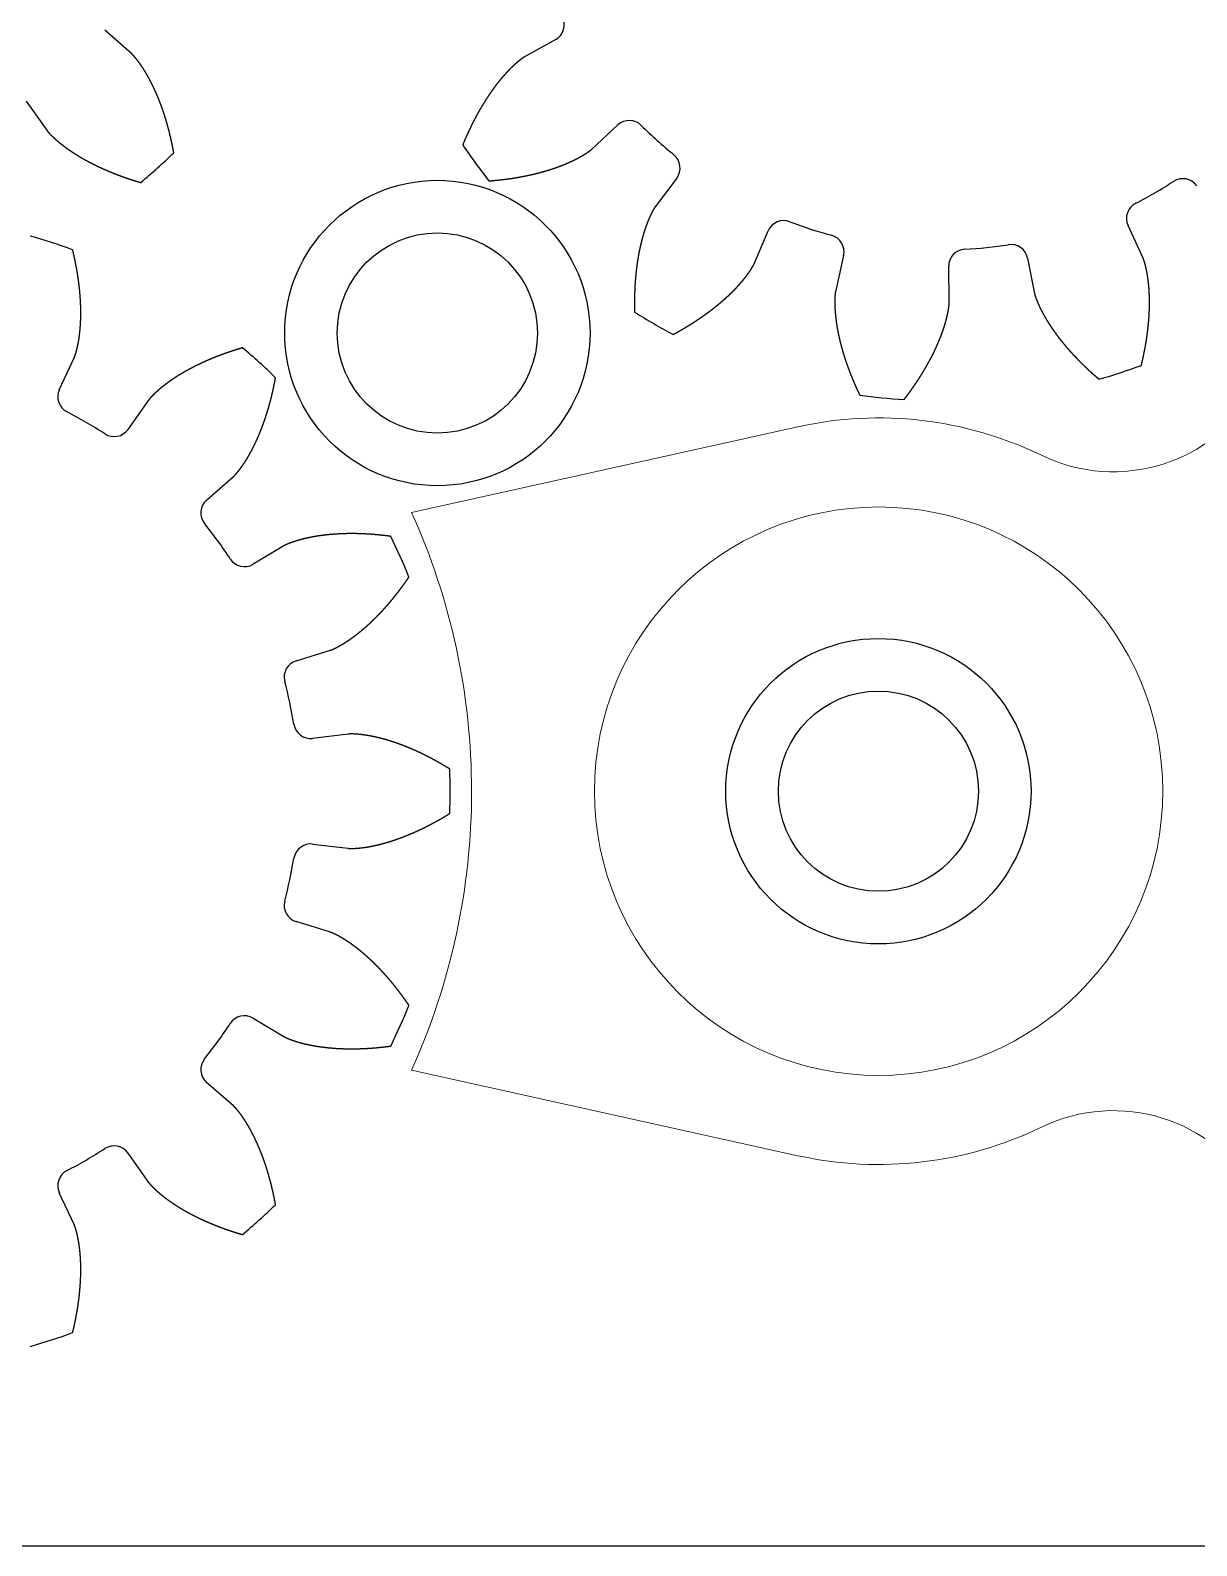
# Model space of a CAD drawing. Header units: inches. Extents: x 0 to 775, y -63 to 305.
# Drawn here: x 26.27 to 60.65, y 0 to 44.65 of the extents above; entities that cross this region are included whole.
import ezdxf

# ---------------------------------------------------------------- set-up
doc = ezdxf.new("R2010")
doc.units = ezdxf.units.IN
doc.header["$MEASUREMENT"] = 0

msp = doc.modelspace()

# ---------------------------------------------------------------- linework, layer by layer
at = {"color": 1}
for p, q in [((29.26, 43.957), (28.465, 44.653)), ((41.757, 44.382), (40.835, 43.867)), ((26.151, 42.569), (26.76, 41.706)), ((42.813, 41.145), (43.588, 41.863)), ((45.325, 40.299), (44.692, 39.453)), ((59.07, 37.942), (58.627, 38.9)), ((47.605, 37.771), (48.021, 38.742)), ((50.244, 38.019), (50.01, 36.989)), ((53.356, 36.638), (53.341, 37.694)), ((55.666, 37.938), (55.871, 36.902)), ((27.127, 34.063), (27.57, 35.022)), ((29.76, 33.757), (29.151, 32.894)), ((31.465, 30.811), (32.26, 31.506)), ((33.747, 29.46), (32.839, 28.919)), ((34.106, 26.075), (35.115, 26.387)), ((35.641, 23.914), (34.592, 23.789)), ((34.592, 20.675), (35.641, 20.549)), ((35.115, 18.076), (34.106, 18.388)), ((32.839, 15.544), (33.747, 15.003)), ((32.26, 12.957), (31.465, 13.653)), ((29.151, 11.569), (29.76, 10.706)), ((27.57, 9.442), (27.127, 10.4))]:
    msp.add_line(p, q, dxfattribs=at)
at = {"linetype": 'Continuous'}
msp.add_lwpolyline([(0, 0), (610, 0), (610, 305), (0, 305)], close=True, dxfattribs=at)
at = {"color": 1, "lineweight": 0}
msp.add_lwpolyline([(65.027, 22.232, -0.414214), (83.277, 40.482), (83.277, 42.732), (70.797, 42.732, 0.127339), (62.418, 34.101, -0.394984), (56.074, 32.131, 0.168875), (48.899, 32.971), (37.511, 30.449, -0.106253), (39.278, 22.232, -0.106253), (37.511, 14.014), (48.899, 11.492, 0.168875), (56.074, 12.333, -0.394984), (62.418, 10.362, 0.127339), (70.797, 1.732), (83.277, 1.732), (83.277, 3.982, -0.414211)], format="xyb", close=True, dxfattribs=at)
at = {"color": 1}
for centre, radius in [((38.27, 35.732), 4.5), ((38.27, 35.732), 2.95), ((51.27, 22.232), 4.5), ((51.27, 22.232), 2.95)]:
    msp.add_circle(centre, radius, dxfattribs=at)
at = {"color": 1, "lineweight": 0}
msp.add_circle((51.277, 22.232), 8.375, dxfattribs=at)
at = {"color": 1}
for centre, radius, start, end in [((41.513, 44.818), 0.5, 299.1897, 26.9466), ((43.927, 41.496), 0.5, 45.0534, 132.8103), ((53.146, 50.732), 12.549, 225.0534, 230.9466), ((53.146, 50.732), 17, 213.7877, 218.2123), ((18.646, 53.232), 17, 309.7877, 314.2123), ((44.924, 40.598), 0.5, 323.1897, 50.9466), ((53.146, 50.732), 12.549, 297.0534, 302.9466), ((60.243, 39.781), 0.5, 35.1897, 122.9466), ((59.081, 39.11), 0.5, 117.0534, 204.8103), ((48.481, 38.545), 0.5, 69.0534, 156.8103), ((53.146, 50.732), 12.549, 249.0534, 254.9466), ((21.646, 22.232), 17, 69.7877, 74.2123), ((49.757, 38.13), 0.5, 347.1897, 74.9466), ((53.841, 37.701), 0.5, 93.0534, 180.8103), ((53.146, 50.732), 12.549, 273.0534, 278.9466), ((55.175, 37.841), 0.5, 11.1897, 98.9466), ((53.146, 50.732), 17, 237.7877, 242.2123), ((21.646, 22.232), 17, 45.7877, 50.2123), ((53.146, 50.732), 17, 285.7877, 290.2123), ((27.581, 33.853), 0.5, 155.1897, 242.9466), ((53.146, 50.732), 17, 261.7877, 266.2123), ((21.646, 22.232), 12.549, 57.0534, 62.9466), ((28.743, 33.182), 0.5, 237.0534, 324.8103), ((31.795, 30.434), 0.5, 131.1897, 218.9466), ((21.646, 22.232), 12.549, 33.0534, 38.9466), ((21.646, 22.232), 17, 21.7877, 26.2123), ((32.583, 29.349), 0.5, 213.0534, 300.8103), ((34.254, 25.597), 0.5, 107.1897, 194.9466), ((21.646, 22.232), 12.549, 9.0534, 14.9466), ((34.533, 24.285), 0.5, 189.0534, 276.8103), ((21.646, 22.232), 17, 357.7877, 2.2123), ((34.533, 20.178), 0.5, 83.1897, 170.9466), ((21.646, 22.232), 12.549, 345.0534, 350.9466), ((34.254, 18.866), 0.5, 165.0534, 252.8103), ((21.646, 22.232), 17, 333.7877, 338.2123), ((21.646, 22.232), 12.549, 321.0534, 326.9466), ((32.583, 15.114), 0.5, 59.1897, 146.9466), ((31.795, 14.029), 0.5, 141.0534, 228.8103), ((21.646, 22.232), 12.549, 297.0534, 302.9466), ((28.743, 11.281), 0.5, 35.1897, 122.9466), ((27.581, 10.61), 0.5, 117.0534, 204.8103), ((21.646, 22.232), 17, 309.7877, 314.2123), ((21.646, 22.232), 17, 285.7877, 290.2123)]:
    msp.add_arc(centre, radius, start, end, dxfattribs=at)
for points in [[(30.5, 41.047), (30.499, 41.056), (30.495, 41.075), (30.49, 41.104), (30.483, 41.142), (30.473, 41.19), (30.464, 41.237), (30.454, 41.285), (30.444, 41.332), (30.434, 41.379), (30.424, 41.426), (30.413, 41.473), (30.402, 41.52), (30.391, 41.566), (30.38, 41.613), (30.368, 41.659), (30.357, 41.705), (30.344, 41.751), (30.332, 41.797), (30.32, 41.842), (30.307, 41.888), (30.294, 41.933), (30.281, 41.979), (30.267, 42.024), (30.253, 42.069), (30.239, 42.113), (30.225, 42.158), (30.211, 42.202), (30.196, 42.246), (30.181, 42.29), (30.166, 42.334), (30.15, 42.378), (30.135, 42.422), (30.119, 42.465), (30.102, 42.508), (30.086, 42.551), (30.069, 42.594), (30.052, 42.636), (30.035, 42.679), (30.017, 42.721), (29.999, 42.763), (29.981, 42.805), (29.963, 42.846), (29.944, 42.887), (29.925, 42.929), (29.906, 42.969), (29.887, 43.01), (29.867, 43.051), (29.847, 43.091), (29.827, 43.131), (29.806, 43.17), (29.785, 43.21), (29.764, 43.249), (29.742, 43.288), (29.721, 43.326), (29.698, 43.365), (29.676, 43.403), (29.653, 43.441), (29.63, 43.478), (29.607, 43.515), (29.583, 43.552), (29.559, 43.588), (29.534, 43.624), (29.509, 43.66), (29.483, 43.695), (29.457, 43.73), (29.431, 43.764), (29.404, 43.798), (29.378, 43.832), (29.35, 43.865), (29.322, 43.897), (29.298, 43.922), (29.28, 43.94), (29.267, 43.951), (29.26, 43.957)], [(40.835, 43.867), (40.828, 43.862), (40.813, 43.854), (40.791, 43.84), (40.763, 43.821), (40.728, 43.796), (40.695, 43.769), (40.661, 43.741), (40.628, 43.713), (40.596, 43.685), (40.563, 43.656), (40.531, 43.628), (40.498, 43.598), (40.467, 43.568), (40.435, 43.538), (40.405, 43.506), (40.374, 43.475), (40.344, 43.443), (40.314, 43.411), (40.284, 43.378), (40.254, 43.345), (40.225, 43.312), (40.195, 43.279), (40.166, 43.245), (40.138, 43.211), (40.109, 43.176), (40.081, 43.141), (40.053, 43.106), (40.026, 43.071), (39.998, 43.035), (39.971, 42.999), (39.944, 42.963), (39.917, 42.926), (39.89, 42.889), (39.864, 42.852), (39.838, 42.815), (39.812, 42.777), (39.786, 42.739), (39.761, 42.701), (39.735, 42.663), (39.71, 42.624), (39.686, 42.585), (39.661, 42.546), (39.636, 42.507), (39.612, 42.468), (39.588, 42.428), (39.564, 42.388), (39.541, 42.348), (39.517, 42.307), (39.494, 42.267), (39.471, 42.226), (39.448, 42.185), (39.426, 42.143), (39.404, 42.102), (39.381, 42.06), (39.359, 42.018), (39.338, 41.976), (39.316, 41.934), (39.295, 41.892), (39.274, 41.849), (39.253, 41.806), (39.232, 41.763), (39.211, 41.72), (39.191, 41.676), (39.171, 41.633), (39.151, 41.589), (39.131, 41.545), (39.112, 41.501), (39.092, 41.457), (39.073, 41.412), (39.054, 41.368), (39.039, 41.332), (39.028, 41.305), (39.021, 41.287), (39.017, 41.278)], [(26.76, 41.706), (26.765, 41.699), (26.775, 41.685), (26.791, 41.665), (26.813, 41.638), (26.842, 41.607), (26.872, 41.576), (26.903, 41.546), (26.934, 41.516), (26.966, 41.487), (26.998, 41.457), (27.03, 41.428), (27.062, 41.399), (27.096, 41.371), (27.129, 41.343), (27.163, 41.315), (27.198, 41.288), (27.233, 41.261), (27.268, 41.235), (27.304, 41.208), (27.339, 41.182), (27.375, 41.157), (27.412, 41.131), (27.448, 41.106), (27.485, 41.081), (27.523, 41.056), (27.56, 41.032), (27.598, 41.008), (27.636, 40.984), (27.675, 40.96), (27.714, 40.937), (27.752, 40.914), (27.792, 40.891), (27.831, 40.868), (27.871, 40.846), (27.91, 40.824), (27.951, 40.802), (27.991, 40.781), (28.031, 40.759), (28.072, 40.738), (28.113, 40.717), (28.154, 40.696), (28.196, 40.676), (28.238, 40.656), (28.279, 40.636), (28.321, 40.616), (28.364, 40.597), (28.406, 40.577), (28.449, 40.558), (28.492, 40.54), (28.535, 40.521), (28.578, 40.503), (28.621, 40.484), (28.665, 40.467), (28.709, 40.449), (28.752, 40.431), (28.797, 40.414), (28.841, 40.397), (28.885, 40.38), (28.93, 40.364), (28.975, 40.347), (29.02, 40.331), (29.065, 40.315), (29.11, 40.3), (29.156, 40.284), (29.201, 40.269), (29.247, 40.254), (29.293, 40.239), (29.339, 40.225), (29.385, 40.21), (29.432, 40.196), (29.469, 40.185), (29.497, 40.177), (29.516, 40.171), (29.525, 40.168)], [(39.789, 40.216), (39.798, 40.217), (39.818, 40.218), (39.847, 40.22), (39.886, 40.223), (39.934, 40.228), (39.982, 40.232), (40.03, 40.237), (40.078, 40.242), (40.126, 40.247), (40.174, 40.252), (40.222, 40.258), (40.269, 40.264), (40.317, 40.27), (40.364, 40.276), (40.411, 40.283), (40.458, 40.29), (40.505, 40.297), (40.552, 40.305), (40.599, 40.312), (40.646, 40.32), (40.692, 40.329), (40.738, 40.337), (40.785, 40.346), (40.831, 40.355), (40.877, 40.364), (40.922, 40.373), (40.968, 40.383), (41.014, 40.393), (41.059, 40.403), (41.104, 40.414), (41.149, 40.425), (41.194, 40.436), (41.239, 40.447), (41.284, 40.459), (41.328, 40.471), (41.372, 40.483), (41.416, 40.496), (41.46, 40.508), (41.504, 40.521), (41.548, 40.535), (41.591, 40.548), (41.634, 40.562), (41.677, 40.576), (41.72, 40.591), (41.763, 40.606), (41.805, 40.621), (41.848, 40.636), (41.89, 40.652), (41.932, 40.668), (41.973, 40.684), (42.015, 40.701), (42.056, 40.718), (42.097, 40.735), (42.137, 40.753), (42.178, 40.771), (42.218, 40.79), (42.258, 40.808), (42.298, 40.827), (42.337, 40.847), (42.376, 40.866), (42.415, 40.887), (42.453, 40.908), (42.491, 40.929), (42.529, 40.951), (42.566, 40.973), (42.603, 40.996), (42.64, 41.018), (42.676, 41.041), (42.712, 41.065), (42.747, 41.09), (42.774, 41.111), (42.794, 41.128), (42.806, 41.139), (42.813, 41.145)], [(44.692, 39.453), (44.687, 39.446), (44.677, 39.432), (44.662, 39.411), (44.644, 39.382), (44.623, 39.344), (44.603, 39.306), (44.584, 39.268), (44.565, 39.229), (44.547, 39.19), (44.529, 39.15), (44.511, 39.111), (44.493, 39.071), (44.477, 39.03), (44.46, 38.99), (44.445, 38.949), (44.43, 38.907), (44.415, 38.866), (44.401, 38.824), (44.387, 38.782), (44.373, 38.74), (44.359, 38.698), (44.346, 38.656), (44.334, 38.613), (44.321, 38.57), (44.31, 38.527), (44.298, 38.484), (44.287, 38.44), (44.276, 38.396), (44.265, 38.353), (44.255, 38.309), (44.245, 38.264), (44.236, 38.22), (44.226, 38.176), (44.217, 38.131), (44.208, 38.086), (44.2, 38.041), (44.192, 37.996), (44.184, 37.951), (44.177, 37.906), (44.17, 37.86), (44.163, 37.815), (44.156, 37.769), (44.15, 37.723), (44.144, 37.677), (44.138, 37.631), (44.132, 37.585), (44.127, 37.539), (44.122, 37.492), (44.117, 37.446), (44.113, 37.399), (44.109, 37.352), (44.105, 37.305), (44.102, 37.259), (44.098, 37.211), (44.095, 37.164), (44.093, 37.117), (44.09, 37.07), (44.088, 37.022), (44.086, 36.975), (44.084, 36.927), (44.083, 36.879), (44.082, 36.831), (44.081, 36.783), (44.08, 36.735), (44.08, 36.687), (44.079, 36.639), (44.08, 36.591), (44.08, 36.542), (44.081, 36.494), (44.081, 36.446), (44.082, 36.407), (44.083, 36.377), (44.084, 36.358), (44.084, 36.348)], [(27.57, 35.022), (27.574, 35.029), (27.581, 35.045), (27.591, 35.069), (27.602, 35.101), (27.615, 35.142), (27.627, 35.183), (27.637, 35.225), (27.648, 35.267), (27.657, 35.309), (27.667, 35.352), (27.676, 35.394), (27.685, 35.437), (27.693, 35.48), (27.7, 35.523), (27.707, 35.566), (27.713, 35.61), (27.719, 35.653), (27.724, 35.697), (27.73, 35.741), (27.734, 35.785), (27.739, 35.829), (27.742, 35.873), (27.746, 35.918), (27.749, 35.962), (27.752, 36.007), (27.754, 36.052), (27.756, 36.097), (27.757, 36.141), (27.759, 36.187), (27.76, 36.232), (27.76, 36.277), (27.76, 36.322), (27.76, 36.368), (27.76, 36.413), (27.759, 36.459), (27.758, 36.504), (27.756, 36.55), (27.755, 36.596), (27.753, 36.642), (27.75, 36.688), (27.747, 36.734), (27.744, 36.78), (27.741, 36.826), (27.737, 36.872), (27.734, 36.919), (27.729, 36.965), (27.725, 37.011), (27.72, 37.058), (27.715, 37.104), (27.709, 37.151), (27.704, 37.197), (27.698, 37.244), (27.691, 37.291), (27.685, 37.337), (27.678, 37.384), (27.671, 37.431), (27.663, 37.478), (27.656, 37.525), (27.648, 37.572), (27.64, 37.619), (27.631, 37.666), (27.622, 37.713), (27.613, 37.76), (27.604, 37.807), (27.594, 37.854), (27.584, 37.901), (27.574, 37.948), (27.564, 37.996), (27.553, 38.043), (27.542, 38.09), (27.533, 38.128), (27.526, 38.156), (27.522, 38.175), (27.519, 38.185)], [(45.221, 35.692), (45.229, 35.697), (45.246, 35.706), (45.272, 35.72), (45.306, 35.738), (45.349, 35.762), (45.391, 35.786), (45.433, 35.809), (45.475, 35.833), (45.516, 35.858), (45.558, 35.882), (45.599, 35.907), (45.64, 35.931), (45.681, 35.956), (45.722, 35.981), (45.762, 36.007), (45.802, 36.032), (45.842, 36.058), (45.882, 36.084), (45.922, 36.11), (45.961, 36.136), (46, 36.162), (46.039, 36.189), (46.078, 36.216), (46.116, 36.243), (46.154, 36.27), (46.192, 36.297), (46.23, 36.325), (46.268, 36.352), (46.305, 36.38), (46.342, 36.408), (46.379, 36.436), (46.415, 36.465), (46.451, 36.493), (46.487, 36.522), (46.523, 36.551), (46.559, 36.58), (46.594, 36.61), (46.629, 36.639), (46.664, 36.669), (46.698, 36.699), (46.732, 36.729), (46.766, 36.759), (46.799, 36.79), (46.833, 36.82), (46.866, 36.851), (46.898, 36.882), (46.931, 36.914), (46.963, 36.945), (46.994, 36.977), (47.026, 37.009), (47.057, 37.041), (47.088, 37.073), (47.118, 37.105), (47.148, 37.138), (47.177, 37.171), (47.207, 37.204), (47.235, 37.238), (47.264, 37.271), (47.292, 37.305), (47.32, 37.339), (47.347, 37.373), (47.373, 37.408), (47.399, 37.443), (47.425, 37.478), (47.45, 37.513), (47.474, 37.549), (47.499, 37.585), (47.523, 37.621), (47.546, 37.657), (47.568, 37.694), (47.584, 37.724), (47.595, 37.747), (47.602, 37.763), (47.605, 37.771)], [(59.019, 34.779), (59.022, 34.788), (59.026, 34.807), (59.033, 34.835), (59.042, 34.873), (59.053, 34.92), (59.064, 34.968), (59.074, 35.015), (59.084, 35.062), (59.094, 35.109), (59.104, 35.156), (59.113, 35.203), (59.122, 35.25), (59.131, 35.297), (59.14, 35.344), (59.148, 35.391), (59.156, 35.438), (59.163, 35.485), (59.171, 35.532), (59.178, 35.579), (59.185, 35.626), (59.191, 35.673), (59.198, 35.719), (59.204, 35.766), (59.209, 35.812), (59.215, 35.859), (59.22, 35.906), (59.225, 35.952), (59.229, 35.998), (59.234, 36.045), (59.237, 36.091), (59.241, 36.137), (59.244, 36.183), (59.247, 36.229), (59.25, 36.275), (59.253, 36.321), (59.255, 36.367), (59.256, 36.413), (59.258, 36.459), (59.259, 36.505), (59.26, 36.55), (59.26, 36.596), (59.26, 36.641), (59.26, 36.686), (59.26, 36.732), (59.259, 36.777), (59.257, 36.822), (59.256, 36.867), (59.254, 36.912), (59.252, 36.956), (59.249, 37.001), (59.246, 37.046), (59.242, 37.09), (59.239, 37.134), (59.234, 37.178), (59.23, 37.222), (59.224, 37.266), (59.219, 37.31), (59.213, 37.354), (59.207, 37.397), (59.2, 37.44), (59.193, 37.484), (59.185, 37.526), (59.176, 37.569), (59.167, 37.612), (59.157, 37.654), (59.148, 37.696), (59.137, 37.738), (59.127, 37.78), (59.115, 37.821), (59.102, 37.862), (59.091, 37.894), (59.081, 37.918), (59.074, 37.934), (59.07, 37.942)], [(50.01, 36.989), (50.008, 36.981), (50.005, 36.964), (50, 36.939), (49.995, 36.905), (49.991, 36.862), (49.989, 36.819), (49.987, 36.776), (49.986, 36.733), (49.985, 36.69), (49.984, 36.646), (49.984, 36.603), (49.984, 36.559), (49.985, 36.516), (49.987, 36.472), (49.99, 36.428), (49.993, 36.385), (49.996, 36.341), (50, 36.297), (50.004, 36.253), (50.009, 36.209), (50.014, 36.165), (50.019, 36.12), (50.025, 36.076), (50.031, 36.032), (50.038, 35.988), (50.045, 35.944), (50.052, 35.899), (50.06, 35.855), (50.068, 35.811), (50.077, 35.766), (50.086, 35.722), (50.095, 35.678), (50.104, 35.633), (50.114, 35.589), (50.124, 35.544), (50.135, 35.5), (50.146, 35.456), (50.157, 35.411), (50.169, 35.367), (50.181, 35.322), (50.193, 35.278), (50.205, 35.233), (50.218, 35.189), (50.231, 35.144), (50.245, 35.1), (50.259, 35.055), (50.273, 35.011), (50.287, 34.967), (50.302, 34.922), (50.317, 34.878), (50.332, 34.833), (50.348, 34.789), (50.364, 34.745), (50.38, 34.7), (50.396, 34.656), (50.413, 34.612), (50.43, 34.567), (50.447, 34.523), (50.465, 34.479), (50.482, 34.435), (50.501, 34.39), (50.519, 34.346), (50.538, 34.302), (50.557, 34.258), (50.576, 34.214), (50.595, 34.17), (50.615, 34.126), (50.635, 34.082), (50.655, 34.038), (50.676, 33.994), (50.692, 33.959), (50.705, 33.932), (50.713, 33.915), (50.718, 33.906)], [(52.023, 33.769), (52.029, 33.776), (52.041, 33.792), (52.059, 33.815), (52.082, 33.846), (52.111, 33.885), (52.14, 33.923), (52.169, 33.962), (52.198, 34.001), (52.226, 34.04), (52.254, 34.08), (52.281, 34.119), (52.309, 34.158), (52.336, 34.197), (52.363, 34.237), (52.389, 34.277), (52.416, 34.316), (52.442, 34.356), (52.468, 34.396), (52.493, 34.436), (52.519, 34.475), (52.544, 34.516), (52.568, 34.556), (52.593, 34.596), (52.617, 34.636), (52.641, 34.676), (52.664, 34.717), (52.688, 34.757), (52.711, 34.798), (52.734, 34.838), (52.756, 34.879), (52.778, 34.92), (52.8, 34.961), (52.821, 35.001), (52.843, 35.042), (52.863, 35.083), (52.884, 35.125), (52.904, 35.166), (52.924, 35.207), (52.944, 35.248), (52.963, 35.289), (52.982, 35.331), (53.001, 35.372), (53.019, 35.414), (53.037, 35.455), (53.054, 35.497), (53.071, 35.539), (53.088, 35.58), (53.105, 35.622), (53.121, 35.664), (53.137, 35.706), (53.152, 35.748), (53.167, 35.79), (53.181, 35.832), (53.195, 35.874), (53.209, 35.916), (53.222, 35.958), (53.235, 36), (53.247, 36.042), (53.259, 36.085), (53.271, 36.127), (53.282, 36.169), (53.292, 36.212), (53.301, 36.254), (53.31, 36.297), (53.319, 36.339), (53.327, 36.382), (53.334, 36.424), (53.342, 36.467), (53.348, 36.509), (53.353, 36.552), (53.355, 36.586), (53.356, 36.612), (53.356, 36.629), (53.356, 36.638)], [(55.871, 36.902), (55.872, 36.894), (55.876, 36.877), (55.882, 36.852), (55.892, 36.819), (55.905, 36.778), (55.92, 36.738), (55.936, 36.698), (55.953, 36.658), (55.969, 36.618), (55.986, 36.578), (56.004, 36.538), (56.022, 36.499), (56.041, 36.459), (56.06, 36.42), (56.08, 36.381), (56.101, 36.342), (56.122, 36.304), (56.143, 36.265), (56.165, 36.227), (56.187, 36.188), (56.209, 36.15), (56.232, 36.112), (56.255, 36.074), (56.279, 36.036), (56.303, 35.998), (56.328, 35.961), (56.352, 35.923), (56.378, 35.886), (56.403, 35.849), (56.429, 35.812), (56.455, 35.775), (56.482, 35.738), (56.508, 35.701), (56.535, 35.665), (56.563, 35.628), (56.591, 35.592), (56.619, 35.556), (56.647, 35.52), (56.676, 35.484), (56.705, 35.448), (56.734, 35.413), (56.763, 35.377), (56.793, 35.342), (56.823, 35.307), (56.854, 35.271), (56.884, 35.236), (56.915, 35.202), (56.947, 35.167), (56.978, 35.132), (57.01, 35.098), (57.042, 35.063), (57.074, 35.029), (57.107, 34.995), (57.139, 34.961), (57.172, 34.927), (57.206, 34.894), (57.239, 34.86), (57.273, 34.827), (57.307, 34.793), (57.341, 34.76), (57.376, 34.727), (57.411, 34.694), (57.446, 34.662), (57.481, 34.629), (57.516, 34.596), (57.552, 34.564), (57.588, 34.532), (57.624, 34.5), (57.661, 34.468), (57.697, 34.436), (57.727, 34.411), (57.749, 34.392), (57.764, 34.379), (57.771, 34.373)], [(32.525, 35.295), (32.516, 35.292), (32.497, 35.287), (32.469, 35.278), (32.432, 35.267), (32.385, 35.253), (32.339, 35.239), (32.293, 35.224), (32.247, 35.209), (32.201, 35.194), (32.156, 35.179), (32.11, 35.164), (32.065, 35.148), (32.02, 35.132), (31.975, 35.116), (31.93, 35.099), (31.885, 35.083), (31.841, 35.066), (31.797, 35.049), (31.752, 35.032), (31.709, 35.014), (31.665, 34.997), (31.621, 34.979), (31.578, 34.961), (31.535, 34.942), (31.492, 34.924), (31.449, 34.905), (31.406, 34.886), (31.364, 34.867), (31.321, 34.847), (31.279, 34.827), (31.238, 34.807), (31.196, 34.787), (31.154, 34.767), (31.113, 34.746), (31.072, 34.725), (31.031, 34.704), (30.991, 34.683), (30.951, 34.661), (30.91, 34.639), (30.871, 34.617), (30.831, 34.595), (30.792, 34.572), (30.752, 34.549), (30.714, 34.526), (30.675, 34.503), (30.636, 34.479), (30.598, 34.455), (30.56, 34.431), (30.523, 34.407), (30.485, 34.382), (30.448, 34.357), (30.412, 34.332), (30.375, 34.307), (30.339, 34.281), (30.304, 34.255), (30.268, 34.229), (30.233, 34.202), (30.198, 34.175), (30.163, 34.148), (30.129, 34.12), (30.096, 34.093), (30.062, 34.064), (30.03, 34.035), (29.998, 34.006), (29.966, 33.977), (29.934, 33.947), (29.903, 33.917), (29.872, 33.887), (29.842, 33.856), (29.813, 33.825), (29.791, 33.799), (29.775, 33.778), (29.765, 33.764), (29.76, 33.757)], [(32.26, 31.506), (32.267, 31.512), (32.28, 31.523), (32.298, 31.541), (32.322, 31.566), (32.35, 31.598), (32.378, 31.631), (32.404, 31.665), (32.431, 31.699), (32.457, 31.734), (32.483, 31.768), (32.509, 31.803), (32.534, 31.839), (32.559, 31.875), (32.583, 31.911), (32.607, 31.948), (32.63, 31.985), (32.653, 32.023), (32.676, 32.06), (32.698, 32.099), (32.721, 32.137), (32.742, 32.175), (32.764, 32.214), (32.785, 32.253), (32.806, 32.293), (32.827, 32.333), (32.847, 32.373), (32.867, 32.413), (32.887, 32.453), (32.906, 32.494), (32.925, 32.535), (32.944, 32.576), (32.963, 32.617), (32.981, 32.659), (32.999, 32.7), (33.017, 32.742), (33.035, 32.785), (33.052, 32.827), (33.069, 32.869), (33.086, 32.912), (33.102, 32.955), (33.119, 32.998), (33.135, 33.042), (33.15, 33.085), (33.166, 33.129), (33.181, 33.173), (33.196, 33.217), (33.211, 33.261), (33.225, 33.305), (33.239, 33.35), (33.253, 33.395), (33.267, 33.44), (33.281, 33.485), (33.294, 33.53), (33.307, 33.575), (33.32, 33.621), (33.332, 33.666), (33.344, 33.712), (33.357, 33.758), (33.368, 33.804), (33.38, 33.851), (33.391, 33.897), (33.402, 33.944), (33.413, 33.99), (33.424, 34.037), (33.434, 34.084), (33.444, 34.131), (33.454, 34.178), (33.464, 34.226), (33.473, 34.273), (33.483, 34.321), (33.49, 34.359), (33.495, 34.388), (33.499, 34.407), (33.5, 34.417)], [(36.898, 29.74), (36.888, 29.742), (36.869, 29.744), (36.84, 29.748), (36.801, 29.753), (36.753, 29.759), (36.705, 29.765), (36.657, 29.77), (36.609, 29.775), (36.561, 29.78), (36.513, 29.785), (36.465, 29.789), (36.418, 29.793), (36.37, 29.797), (36.322, 29.801), (36.275, 29.804), (36.227, 29.807), (36.18, 29.81), (36.132, 29.812), (36.085, 29.815), (36.038, 29.816), (35.991, 29.818), (35.944, 29.819), (35.897, 29.821), (35.85, 29.821), (35.803, 29.822), (35.756, 29.822), (35.709, 29.822), (35.663, 29.822), (35.616, 29.821), (35.57, 29.82), (35.523, 29.819), (35.477, 29.817), (35.431, 29.816), (35.385, 29.813), (35.339, 29.811), (35.293, 29.808), (35.247, 29.805), (35.202, 29.802), (35.156, 29.798), (35.111, 29.794), (35.065, 29.79), (35.02, 29.785), (34.975, 29.78), (34.93, 29.775), (34.885, 29.77), (34.841, 29.764), (34.796, 29.757), (34.752, 29.751), (34.708, 29.744), (34.663, 29.736), (34.619, 29.729), (34.576, 29.721), (34.532, 29.712), (34.489, 29.703), (34.445, 29.694), (34.402, 29.684), (34.359, 29.674), (34.316, 29.664), (34.274, 29.653), (34.231, 29.642), (34.189, 29.63), (34.147, 29.618), (34.106, 29.605), (34.065, 29.591), (34.024, 29.577), (33.983, 29.563), (33.942, 29.548), (33.902, 29.533), (33.862, 29.518), (33.822, 29.501), (33.791, 29.486), (33.769, 29.473), (33.754, 29.465), (33.747, 29.46)], [(35.115, 26.387), (35.123, 26.39), (35.139, 26.395), (35.164, 26.404), (35.195, 26.416), (35.234, 26.434), (35.273, 26.454), (35.311, 26.474), (35.349, 26.494), (35.387, 26.515), (35.425, 26.536), (35.463, 26.558), (35.5, 26.58), (35.537, 26.602), (35.574, 26.626), (35.611, 26.65), (35.648, 26.674), (35.684, 26.699), (35.72, 26.724), (35.756, 26.75), (35.792, 26.776), (35.828, 26.802), (35.863, 26.829), (35.898, 26.856), (35.934, 26.884), (35.968, 26.912), (36.003, 26.94), (36.038, 26.968), (36.072, 26.997), (36.107, 27.027), (36.141, 27.056), (36.175, 27.086), (36.209, 27.116), (36.242, 27.147), (36.276, 27.177), (36.309, 27.209), (36.342, 27.24), (36.375, 27.272), (36.408, 27.304), (36.441, 27.336), (36.473, 27.368), (36.506, 27.401), (36.538, 27.434), (36.57, 27.468), (36.602, 27.501), (36.634, 27.535), (36.665, 27.569), (36.697, 27.604), (36.728, 27.638), (36.759, 27.673), (36.79, 27.708), (36.821, 27.744), (36.852, 27.78), (36.882, 27.815), (36.913, 27.852), (36.943, 27.888), (36.973, 27.925), (37.003, 27.962), (37.032, 27.999), (37.062, 28.036), (37.091, 28.074), (37.121, 28.111), (37.15, 28.149), (37.179, 28.188), (37.207, 28.226), (37.236, 28.265), (37.264, 28.304), (37.293, 28.343), (37.321, 28.382), (37.349, 28.422), (37.376, 28.461), (37.399, 28.493), (37.415, 28.517), (37.426, 28.533), (37.432, 28.541)], [(38.633, 22.888), (38.625, 22.893), (38.608, 22.903), (38.584, 22.918), (38.55, 22.939), (38.509, 22.964), (38.467, 22.988), (38.425, 23.013), (38.384, 23.037), (38.342, 23.061), (38.3, 23.085), (38.258, 23.108), (38.216, 23.131), (38.174, 23.154), (38.132, 23.177), (38.09, 23.199), (38.048, 23.221), (38.006, 23.243), (37.963, 23.265), (37.921, 23.286), (37.879, 23.307), (37.836, 23.328), (37.794, 23.348), (37.751, 23.368), (37.709, 23.388), (37.666, 23.408), (37.623, 23.427), (37.581, 23.446), (37.538, 23.464), (37.495, 23.483), (37.452, 23.501), (37.41, 23.519), (37.367, 23.536), (37.324, 23.553), (37.281, 23.57), (37.238, 23.586), (37.195, 23.603), (37.152, 23.618), (37.109, 23.634), (37.066, 23.649), (37.023, 23.664), (36.98, 23.678), (36.936, 23.693), (36.893, 23.706), (36.85, 23.72), (36.807, 23.733), (36.764, 23.746), (36.72, 23.758), (36.677, 23.77), (36.634, 23.782), (36.591, 23.793), (36.547, 23.804), (36.504, 23.814), (36.461, 23.824), (36.417, 23.834), (36.374, 23.843), (36.331, 23.852), (36.287, 23.86), (36.244, 23.868), (36.201, 23.876), (36.157, 23.882), (36.114, 23.889), (36.071, 23.894), (36.028, 23.899), (35.984, 23.904), (35.941, 23.908), (35.898, 23.911), (35.855, 23.914), (35.812, 23.917), (35.769, 23.919), (35.726, 23.92), (35.692, 23.919), (35.666, 23.917), (35.649, 23.915), (35.641, 23.914)], [(35.641, 20.549), (35.649, 20.548), (35.666, 20.547), (35.692, 20.545), (35.726, 20.544), (35.769, 20.544), (35.812, 20.546), (35.855, 20.549), (35.898, 20.552), (35.941, 20.556), (35.984, 20.559), (36.028, 20.564), (36.071, 20.569), (36.114, 20.574), (36.157, 20.581), (36.201, 20.588), (36.244, 20.595), (36.287, 20.603), (36.331, 20.612), (36.374, 20.62), (36.417, 20.63), (36.461, 20.639), (36.504, 20.649), (36.547, 20.659), (36.591, 20.67), (36.634, 20.682), (36.677, 20.693), (36.72, 20.705), (36.764, 20.718), (36.807, 20.73), (36.85, 20.743), (36.893, 20.757), (36.936, 20.771), (36.98, 20.785), (37.023, 20.799), (37.066, 20.814), (37.109, 20.829), (37.152, 20.845), (37.195, 20.861), (37.238, 20.877), (37.281, 20.893), (37.324, 20.91), (37.367, 20.927), (37.41, 20.945), (37.452, 20.962), (37.495, 20.981), (37.538, 20.999), (37.581, 21.017), (37.623, 21.036), (37.666, 21.056), (37.709, 21.075), (37.751, 21.095), (37.794, 21.115), (37.836, 21.136), (37.879, 21.156), (37.921, 21.177), (37.963, 21.198), (38.006, 21.22), (38.048, 21.242), (38.09, 21.264), (38.132, 21.286), (38.174, 21.309), (38.216, 21.332), (38.258, 21.355), (38.3, 21.378), (38.342, 21.402), (38.384, 21.426), (38.425, 21.45), (38.467, 21.475), (38.509, 21.5), (38.55, 21.525), (38.584, 21.545), (38.608, 21.56), (38.625, 21.57), (38.633, 21.575)], [(37.432, 15.922), (37.426, 15.93), (37.415, 15.946), (37.399, 15.97), (37.376, 16.002), (37.349, 16.042), (37.321, 16.081), (37.293, 16.121), (37.264, 16.16), (37.236, 16.199), (37.207, 16.237), (37.179, 16.276), (37.15, 16.314), (37.121, 16.352), (37.091, 16.39), (37.062, 16.427), (37.032, 16.465), (37.003, 16.502), (36.973, 16.539), (36.943, 16.575), (36.913, 16.612), (36.882, 16.648), (36.852, 16.684), (36.821, 16.719), (36.79, 16.755), (36.759, 16.79), (36.728, 16.825), (36.697, 16.86), (36.665, 16.894), (36.634, 16.928), (36.602, 16.962), (36.57, 16.996), (36.538, 17.029), (36.506, 17.062), (36.473, 17.095), (36.441, 17.127), (36.408, 17.16), (36.375, 17.192), (36.342, 17.223), (36.309, 17.255), (36.276, 17.286), (36.242, 17.317), (36.209, 17.347), (36.175, 17.377), (36.141, 17.407), (36.107, 17.437), (36.072, 17.466), (36.038, 17.495), (36.003, 17.523), (35.968, 17.552), (35.934, 17.579), (35.898, 17.607), (35.863, 17.634), (35.828, 17.661), (35.792, 17.687), (35.756, 17.713), (35.72, 17.739), (35.684, 17.764), (35.648, 17.789), (35.611, 17.813), (35.574, 17.837), (35.537, 17.861), (35.5, 17.884), (35.463, 17.906), (35.425, 17.927), (35.387, 17.948), (35.349, 17.969), (35.311, 17.99), (35.273, 18.01), (35.234, 18.029), (35.195, 18.047), (35.164, 18.06), (35.139, 18.068), (35.123, 18.074), (35.115, 18.076)], [(33.747, 15.003), (33.754, 14.998), (33.769, 14.99), (33.791, 14.978), (33.822, 14.963), (33.862, 14.946), (33.902, 14.93), (33.942, 14.915), (33.983, 14.9), (34.024, 14.886), (34.065, 14.872), (34.106, 14.858), (34.147, 14.845), (34.189, 14.833), (34.231, 14.821), (34.274, 14.81), (34.316, 14.799), (34.359, 14.789), (34.402, 14.779), (34.445, 14.769), (34.489, 14.76), (34.532, 14.751), (34.576, 14.743), (34.619, 14.734), (34.663, 14.727), (34.708, 14.719), (34.752, 14.712), (34.796, 14.706), (34.841, 14.7), (34.885, 14.694), (34.93, 14.688), (34.975, 14.683), (35.02, 14.678), (35.065, 14.673), (35.111, 14.669), (35.156, 14.665), (35.202, 14.661), (35.247, 14.658), (35.293, 14.655), (35.339, 14.652), (35.385, 14.65), (35.431, 14.648), (35.477, 14.646), (35.523, 14.644), (35.57, 14.643), (35.616, 14.642), (35.663, 14.642), (35.709, 14.641), (35.756, 14.641), (35.803, 14.641), (35.85, 14.642), (35.897, 14.643), (35.944, 14.644), (35.991, 14.645), (36.038, 14.647), (36.085, 14.649), (36.132, 14.651), (36.18, 14.653), (36.227, 14.656), (36.275, 14.659), (36.322, 14.662), (36.37, 14.666), (36.418, 14.67), (36.465, 14.674), (36.513, 14.678), (36.561, 14.683), (36.609, 14.688), (36.657, 14.693), (36.705, 14.698), (36.753, 14.704), (36.801, 14.71), (36.84, 14.715), (36.869, 14.719), (36.888, 14.721), (36.898, 14.723)], [(33.5, 10.047), (33.499, 10.056), (33.495, 10.075), (33.49, 10.104), (33.483, 10.142), (33.473, 10.19), (33.464, 10.237), (33.454, 10.285), (33.444, 10.332), (33.434, 10.379), (33.424, 10.426), (33.413, 10.473), (33.402, 10.52), (33.391, 10.566), (33.38, 10.613), (33.368, 10.659), (33.357, 10.705), (33.344, 10.751), (33.332, 10.797), (33.32, 10.842), (33.307, 10.888), (33.294, 10.933), (33.281, 10.979), (33.267, 11.024), (33.253, 11.069), (33.239, 11.113), (33.225, 11.158), (33.211, 11.202), (33.196, 11.246), (33.181, 11.29), (33.166, 11.334), (33.15, 11.378), (33.135, 11.422), (33.119, 11.465), (33.102, 11.508), (33.086, 11.551), (33.069, 11.594), (33.052, 11.636), (33.035, 11.679), (33.017, 11.721), (32.999, 11.763), (32.981, 11.805), (32.963, 11.846), (32.944, 11.887), (32.925, 11.929), (32.906, 11.969), (32.887, 12.01), (32.867, 12.051), (32.847, 12.091), (32.827, 12.131), (32.806, 12.17), (32.785, 12.21), (32.764, 12.249), (32.742, 12.288), (32.721, 12.326), (32.698, 12.365), (32.676, 12.403), (32.653, 12.441), (32.63, 12.478), (32.607, 12.515), (32.583, 12.552), (32.559, 12.588), (32.534, 12.624), (32.509, 12.66), (32.483, 12.695), (32.457, 12.73), (32.431, 12.764), (32.404, 12.798), (32.378, 12.832), (32.35, 12.865), (32.322, 12.897), (32.298, 12.922), (32.28, 12.94), (32.267, 12.951), (32.26, 12.957)], [(29.76, 10.706), (29.765, 10.699), (29.775, 10.685), (29.791, 10.665), (29.813, 10.638), (29.842, 10.607), (29.872, 10.576), (29.903, 10.546), (29.934, 10.516), (29.966, 10.487), (29.998, 10.457), (30.03, 10.428), (30.062, 10.399), (30.096, 10.371), (30.129, 10.343), (30.163, 10.315), (30.198, 10.288), (30.233, 10.261), (30.268, 10.235), (30.304, 10.208), (30.339, 10.182), (30.375, 10.157), (30.412, 10.131), (30.448, 10.106), (30.485, 10.081), (30.523, 10.056), (30.56, 10.032), (30.598, 10.008), (30.636, 9.984), (30.675, 9.96), (30.714, 9.937), (30.752, 9.914), (30.792, 9.891), (30.831, 9.868), (30.871, 9.846), (30.91, 9.824), (30.951, 9.802), (30.991, 9.781), (31.031, 9.759), (31.072, 9.738), (31.113, 9.717), (31.154, 9.696), (31.196, 9.676), (31.238, 9.656), (31.279, 9.636), (31.321, 9.616), (31.364, 9.597), (31.406, 9.577), (31.449, 9.558), (31.492, 9.54), (31.535, 9.521), (31.578, 9.503), (31.621, 9.484), (31.665, 9.467), (31.709, 9.449), (31.752, 9.431), (31.797, 9.414), (31.841, 9.397), (31.885, 9.38), (31.93, 9.364), (31.975, 9.347), (32.02, 9.331), (32.065, 9.315), (32.11, 9.3), (32.156, 9.284), (32.201, 9.269), (32.247, 9.254), (32.293, 9.239), (32.339, 9.225), (32.385, 9.21), (32.432, 9.196), (32.469, 9.185), (32.497, 9.177), (32.516, 9.171), (32.525, 9.168)], [(27.519, 6.279), (27.522, 6.288), (27.526, 6.307), (27.533, 6.335), (27.542, 6.373), (27.553, 6.42), (27.564, 6.468), (27.574, 6.515), (27.584, 6.562), (27.594, 6.609), (27.604, 6.656), (27.613, 6.703), (27.622, 6.75), (27.631, 6.797), (27.64, 6.844), (27.648, 6.891), (27.656, 6.938), (27.663, 6.985), (27.671, 7.032), (27.678, 7.079), (27.685, 7.126), (27.691, 7.173), (27.698, 7.219), (27.704, 7.266), (27.709, 7.312), (27.715, 7.359), (27.72, 7.406), (27.725, 7.452), (27.729, 7.498), (27.734, 7.545), (27.737, 7.591), (27.741, 7.637), (27.744, 7.683), (27.747, 7.729), (27.75, 7.775), (27.753, 7.821), (27.755, 7.867), (27.756, 7.913), (27.758, 7.959), (27.759, 8.005), (27.76, 8.05), (27.76, 8.096), (27.76, 8.141), (27.76, 8.186), (27.76, 8.232), (27.759, 8.277), (27.757, 8.322), (27.756, 8.367), (27.754, 8.412), (27.752, 8.456), (27.749, 8.501), (27.746, 8.546), (27.742, 8.59), (27.739, 8.634), (27.734, 8.678), (27.73, 8.722), (27.724, 8.766), (27.719, 8.81), (27.713, 8.854), (27.707, 8.897), (27.7, 8.94), (27.693, 8.984), (27.685, 9.026), (27.676, 9.069), (27.667, 9.112), (27.657, 9.154), (27.648, 9.196), (27.637, 9.238), (27.627, 9.28), (27.615, 9.321), (27.602, 9.362), (27.591, 9.394), (27.581, 9.418), (27.574, 9.434), (27.57, 9.442)]]:
    msp.add_open_spline(points, degree=5, dxfattribs=at)

doc.saveas('drawing.dxf')
